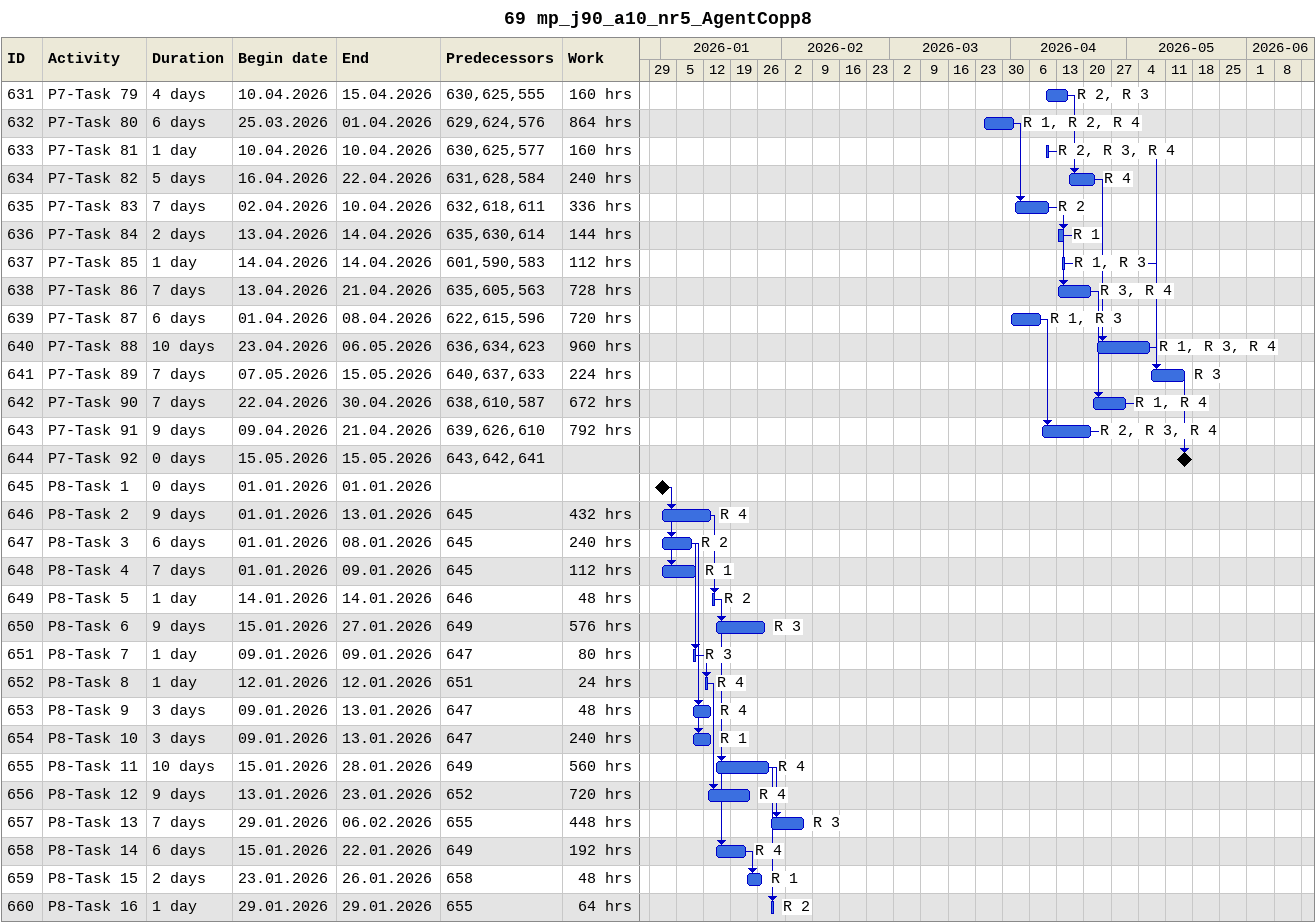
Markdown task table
69 mp_j90_a10_nr5_AgentCopp8

| ID | Task | Duration | Start | Finish | Predecessors | Resources | Work (h) |
|---|---|---|---|---|---|---|---|
| 631 | P7-Task 79 | 4d | 2026-04-10 | 2026-04-15 | 630, 625, 555 | R 2, R 3 | 160 |
| 632 | P7-Task 80 | 6d | 2026-03-25 | 2026-04-01 | 629, 624, 576 | R 1, R 2, R 4 | 864 |
| 633 | P7-Task 81 | 1d | 2026-04-10 | 2026-04-10 | 630, 625, 577 | R 2, R 3, R 4 | 160 |
| 634 | P7-Task 82 | 5d | 2026-04-16 | 2026-04-22 | 631, 628, 584 | R 4 | 240 |
| 635 | P7-Task 83 | 7d | 2026-04-02 | 2026-04-10 | 632, 618, 611 | R 2 | 336 |
| 636 | P7-Task 84 | 2d | 2026-04-13 | 2026-04-14 | 635, 630, 614 | R 1 | 144 |
| 637 | P7-Task 85 | 1d | 2026-04-14 | 2026-04-14 | 601, 590, 583 | R 1, R 3 | 112 |
| 638 | P7-Task 86 | 7d | 2026-04-13 | 2026-04-21 | 635, 605, 563 | R 3, R 4 | 728 |
| 639 | P7-Task 87 | 6d | 2026-04-01 | 2026-04-08 | 622, 615, 596 | R 1, R 3 | 720 |
| 640 | P7-Task 88 | 10d | 2026-04-23 | 2026-05-06 | 636, 634, 623 | R 1, R 3, R 4 | 960 |
| 641 | P7-Task 89 | 7d | 2026-05-07 | 2026-05-15 | 640, 637, 633 | R 3 | 224 |
| 642 | P7-Task 90 | 7d | 2026-04-22 | 2026-04-30 | 638, 610, 587 | R 1, R 4 | 672 |
| 643 | P7-Task 91 | 9d | 2026-04-09 | 2026-04-21 | 639, 626, 610 | R 2, R 3, R 4 | 792 |
| 644 | P7-Task 92 | 0d | 2026-05-15 | 2026-05-15 | 643, 642, 641 |  |  |
| 645 | P8-Task 1 | 0d | 2026-01-01 | 2026-01-01 |  |  |  |
| 646 | P8-Task 2 | 9d | 2026-01-01 | 2026-01-13 | 645 | R 4 | 432 |
| 647 | P8-Task 3 | 6d | 2026-01-01 | 2026-01-08 | 645 | R 2 | 240 |
| 648 | P8-Task 4 | 7d | 2026-01-01 | 2026-01-09 | 645 | R 1 | 112 |
| 649 | P8-Task 5 | 1d | 2026-01-14 | 2026-01-14 | 646 | R 2 | 48 |
| 650 | P8-Task 6 | 9d | 2026-01-15 | 2026-01-27 | 649 | R 3 | 576 |
| 651 | P8-Task 7 | 1d | 2026-01-09 | 2026-01-09 | 647 | R 3 | 80 |
| 652 | P8-Task 8 | 1d | 2026-01-12 | 2026-01-12 | 651 | R 4 | 24 |
| 653 | P8-Task 9 | 3d | 2026-01-09 | 2026-01-13 | 647 | R 4 | 48 |
| 654 | P8-Task 10 | 3d | 2026-01-09 | 2026-01-13 | 647 | R 1 | 240 |
| 655 | P8-Task 11 | 10d | 2026-01-15 | 2026-01-28 | 649 | R 4 | 560 |
| 656 | P8-Task 12 | 9d | 2026-01-13 | 2026-01-23 | 652 | R 4 | 720 |
| 657 | P8-Task 13 | 7d | 2026-01-29 | 2026-02-06 | 655 | R 3 | 448 |
| 658 | P8-Task 14 | 6d | 2026-01-15 | 2026-01-22 | 649 | R 4 | 192 |
| 659 | P8-Task 15 | 2d | 2026-01-23 | 2026-01-26 | 658 | R 1 | 48 |
| 660 | P8-Task 16 | 1d | 2026-01-29 | 2026-01-29 | 655 | R 2 | 64 |
